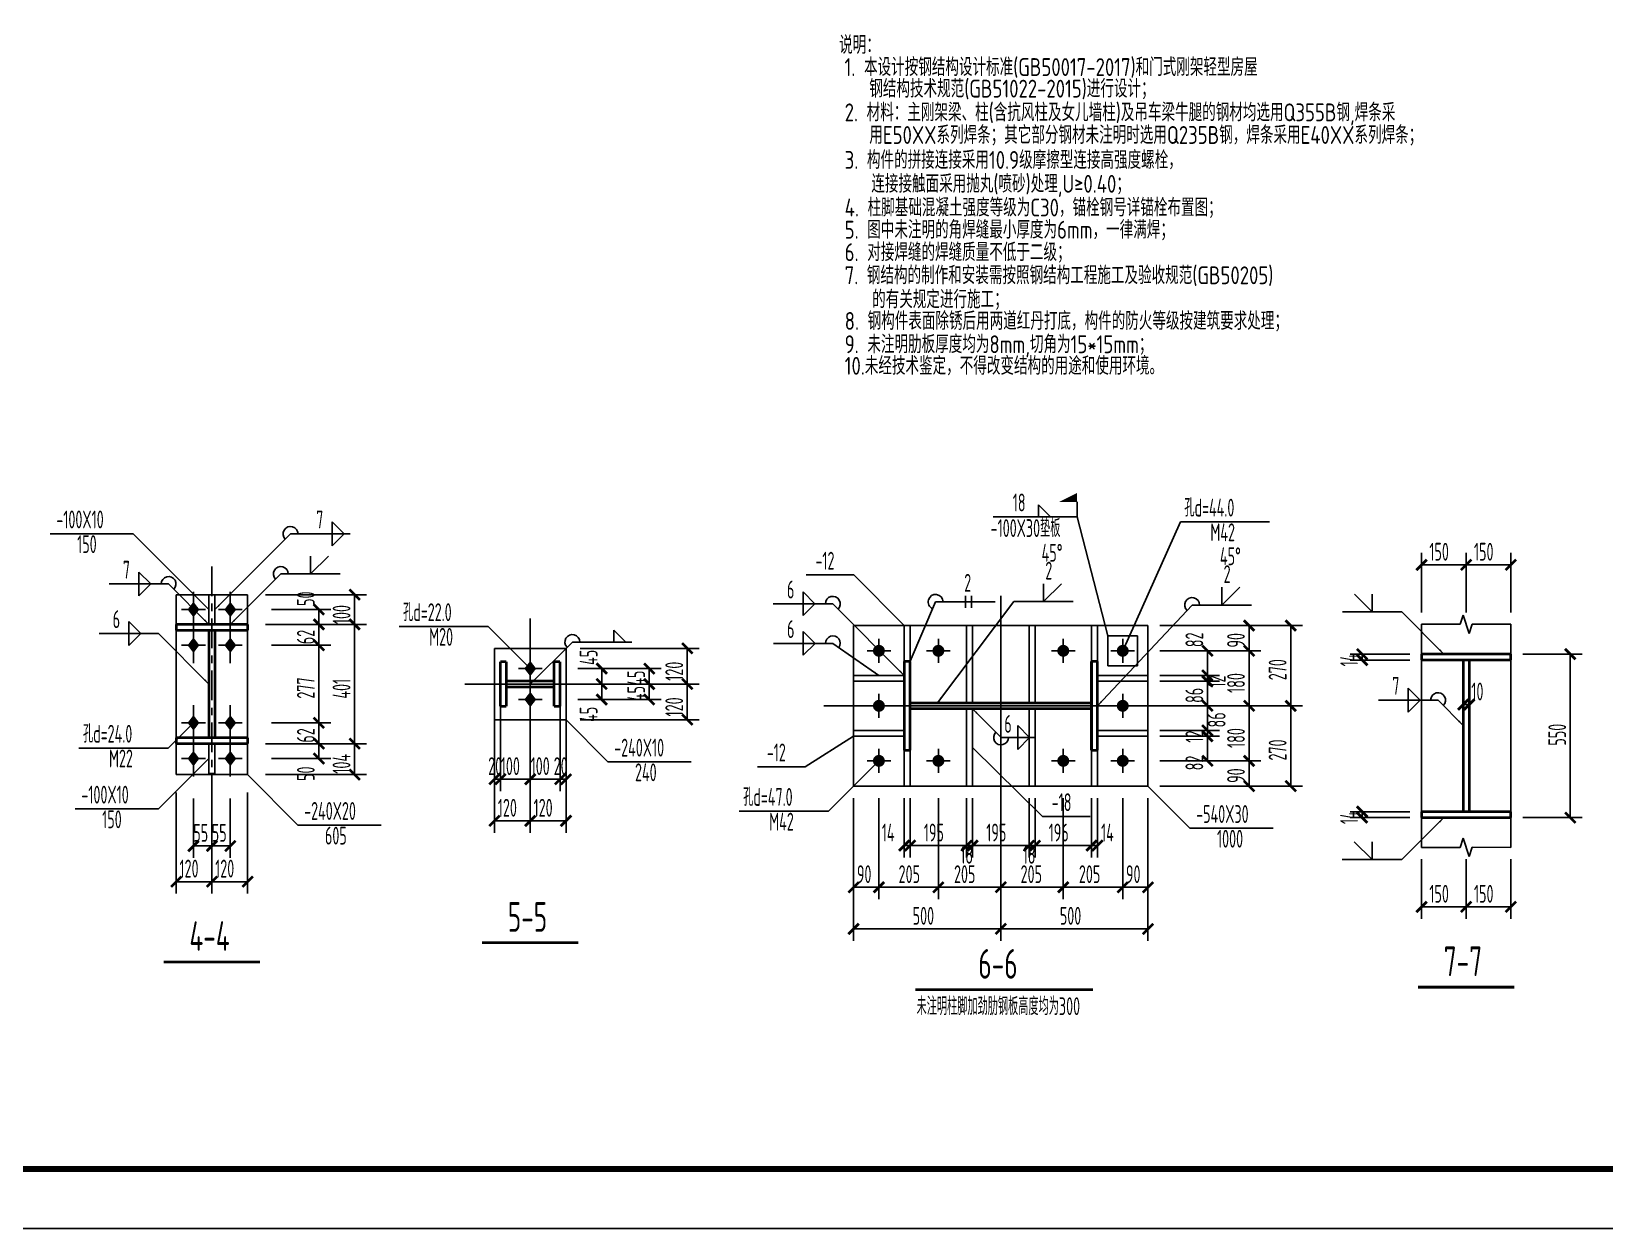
# Model space of a CAD drawing. Extents: x 9539573 to 9710259, y 1656270 to 2510207.
# Drawn here: x 9621293 to 9647747, y 1721983 to 1742107 of the extents above; entities that cross this region are included whole.
import ezdxf

# ---------------------------------------------------------------- set-up
doc = ezdxf.new("R2010")
doc.units = 0
doc.header["$LTSCALE"] = 1000
doc.header["$MEASUREMENT"] = 0
doc.linetypes.add('6', pattern=[8.75, 5, -1.25, 1.25, -1.25])
for name, color, linetype in [('10', 7, 'CONTINUOUS'), ('130', 7, 'CONTINUOUS'), ('20', 2, 'CONTINUOUS'), ('PUB_TITLE', 4, 'CONTINUOUS'), ('尺寸标注', 86, 'CONTINUOUS'), ('焊缝标注', 6, 'CONTINUOUS'), ('编号标注', 253, 'CONTINUOUS'), ('螺栓孔标注', 6, 'CONTINUOUS'), ('钢板标注', 6, 'CONTINUOUS')]:
    doc.layers.add(name, color=color, linetype=linetype)
doc.styles.add('TSSD_REIN', font='atssdeng.shx', dxfattribs={"width": 0.7, "bigfont": 'atssdchn.shx'})

msp = doc.modelspace()

# ---------------------------------------------------------------- linework, layer by layer
at = {"layer": '10', "color": 7, "linetype": '6', "ltscale": 0.1}
msp.add_line((9624327, 1729113.6), (9624327, 1733138.6), dxfattribs=at)
at = {"layer": '10', "color": 253, "ltscale": 0.1}
for p, q in [((9624017, 1732688.6), (9624017, 1732088.6)), ((9624637, 1732688.6), (9624637, 1732088.6)), ((9624217, 1732388.6), (9623817, 1732388.6)), ((9624837, 1732388.6), (9624437, 1732388.6)), ((9624017, 1732088.6), (9624017, 1731488.6)), ((9624637, 1732088.6), (9624637, 1731488.6)), ((9624217, 1731788.6), (9623817, 1731788.6)), ((9624837, 1731788.6), (9624437, 1731788.6)), ((9629681, 1731696.1), (9629681, 1731096.1)), ((9629881, 1731396.1), (9629481, 1731396.1)), ((9629681, 1731176.1), (9629681, 1730576.1)), ((9624017, 1730783.6), (9624017, 1730183.6)), ((9624637, 1730783.6), (9624637, 1730183.6)), ((9629881, 1730876.1), (9629481, 1730876.1)), ((9624217, 1730483.6), (9623817, 1730483.6)), ((9624837, 1730483.6), (9624437, 1730483.6)), ((9624017, 1730183.6), (9624017, 1729583.6)), ((9624637, 1730183.6), (9624637, 1729583.6)), ((9624217, 1729883.6), (9623817, 1729883.6)), ((9624837, 1729883.6), (9624437, 1729883.6))]:
    msp.add_line(p, q, dxfattribs=at)
at = {"layer": '10', "ltscale": 0.1}
for p, q in [((9637594, 1728919.8), (9637594, 1732619.8)), ((9629681, 1730036.1), (9629681, 1732236.1)), ((9635344, 1731694.8), (9635744, 1731694.8)), ((9635544, 1731494.8), (9635544, 1731894.8)), ((9636344, 1731694.8), (9636744, 1731694.8)), ((9636544, 1731494.8), (9636544, 1731894.8)), ((9638444, 1731694.8), (9638844, 1731694.8)), ((9638644, 1731494.8), (9638644, 1731894.8)), ((9639444, 1731694.8), (9639844, 1731694.8)), ((9639644, 1731494.8), (9639644, 1731894.8)), ((9628579.9, 1731136.1), (9630782.2, 1731136.1)), ((9635544, 1730569.8), (9635544, 1730969.8)), ((9639644, 1730569.8), (9639644, 1730969.8)), ((9634619, 1730769.8), (9640569, 1730769.8)), ((9635344, 1730769.8), (9635744, 1730769.8)), ((9639444, 1730769.8), (9639844, 1730769.8)), ((9635344, 1729844.8), (9635744, 1729844.8)), ((9635544, 1729644.8), (9635544, 1730044.8)), ((9636344, 1729844.8), (9636744, 1729844.8)), ((9636544, 1729644.8), (9636544, 1730044.8)), ((9638444, 1729844.8), (9638844, 1729844.8)), ((9638644, 1729644.8), (9638644, 1730044.8)), ((9639444, 1729844.8), (9639844, 1729844.8)), ((9639644, 1729644.8), (9639644, 1730044.8))]:
    msp.add_line(p, q, dxfattribs=at)
at = {"layer": '10', "color": 3, "ltscale": 0.1, "const_width": 45}
for points in [[(9624927, 1732138.6), (9623727, 1732138.6)], [(9623727, 1732138.6), (9623727, 1732038.6)], [(9623727, 1732038.6), (9624927, 1732038.6)], [(9624277, 1730233.6), (9624277, 1732038.6)], [(9624377, 1730233.6), (9624377, 1732038.6)], [(9624927, 1732038.6), (9624927, 1732138.6)], [(9629279.9, 1731511.1), (9629179.9, 1731511.1)], [(9629179.9, 1731511.1), (9629179.9, 1730761.1)], [(9629279.9, 1730761.1), (9629279.9, 1731511.1)], [(9630182.2, 1731511.1), (9630082.2, 1731511.1)], [(9630082.2, 1731511.1), (9630082.2, 1730761.1)], [(9630182.2, 1730761.1), (9630182.2, 1731511.1)], [(9636069, 1731519.8), (9635969, 1731519.8)], [(9635969, 1731519.8), (9635969, 1730019.8)], [(9636069, 1730019.8), (9636069, 1731519.8)], [(9639219, 1731519.8), (9639119, 1731519.8)], [(9639119, 1731519.8), (9639119, 1730019.8)], [(9639219, 1730019.8), (9639219, 1731519.8)], [(9629279.9, 1731186.1), (9630082.2, 1731186.1)], [(9629279.9, 1731086.1), (9630082.2, 1731086.1)], [(9629179.9, 1730761.1), (9629279.9, 1730761.1)], [(9630082.2, 1730761.1), (9630182.2, 1730761.1)], [(9636069, 1730819.8), (9639119, 1730819.8)], [(9636069, 1730719.8), (9639119, 1730719.8)], [(9624927, 1730233.6), (9623727, 1730233.6)], [(9623727, 1730233.6), (9623727, 1730133.6)], [(9623727, 1730133.6), (9624927, 1730133.6)], [(9624927, 1730133.6), (9624927, 1730233.6)], [(9635969, 1730019.8), (9636069, 1730019.8)], [(9639119, 1730019.8), (9639219, 1730019.8)]]:
    msp.add_lwpolyline(points, dxfattribs=at)
at = {"layer": '10', "ltscale": 0.1, "const_width": 100}
for points in [[(9635594, 1731694.8, 1), (9635494, 1731694.8, 1), (9635594, 1731694.8, 1)], [(9636594, 1731694.8, 1), (9636494, 1731694.8, 1), (9636594, 1731694.8, 1)], [(9638694, 1731694.8, 1), (9638594, 1731694.8, 1), (9638694, 1731694.8, 1)], [(9639694, 1731694.8, 1), (9639594, 1731694.8, 1), (9639694, 1731694.8, 1)], [(9635594, 1730769.8, 1), (9635494, 1730769.8, 1), (9635594, 1730769.8, 1)], [(9639694, 1730769.8, 1), (9639594, 1730769.8, 1), (9639694, 1730769.8, 1)], [(9635594, 1729844.8, 1), (9635494, 1729844.8, 1), (9635594, 1729844.8, 1)], [(9636594, 1729844.8, 1), (9636494, 1729844.8, 1), (9636594, 1729844.8, 1)], [(9638694, 1729844.8, 1), (9638594, 1729844.8, 1), (9638694, 1729844.8, 1)], [(9639694, 1729844.8, 1), (9639594, 1729844.8, 1), (9639694, 1729844.8, 1)]]:
    msp.add_lwpolyline(points, format="xyb", dxfattribs=at)
at = {"layer": '10', "ltscale": 0.1, "const_width": 45}
for points in [[(9628871, 1726786.1), (9630491, 1726786.1)], [(9623517, 1726463.6), (9625137, 1726463.6)], [(9636155.4, 1725996.8), (9639145.7, 1725996.8)], [(9644610.5, 1726040.3), (9646230.5, 1726040.3)]]:
    msp.add_lwpolyline(points, dxfattribs=at)
at = {"layer": '10', "ltscale": 0.1}
for points in [[(9624017, 1732518.6), (9623917, 1732388.6), (9624117, 1732388.6), (9624017, 1732258.6)], [(9624637, 1732518.6), (9624537, 1732388.6), (9624737, 1732388.6), (9624637, 1732258.6)], [(9624017, 1731918.6), (9623917, 1731788.6), (9624117, 1731788.6), (9624017, 1731658.6)], [(9624637, 1731918.6), (9624537, 1731788.6), (9624737, 1731788.6), (9624637, 1731658.6)], [(9629681, 1731526.1), (9629581, 1731396.1), (9629781, 1731396.1), (9629681, 1731266.1)], [(9629681, 1731006.1), (9629581, 1730876.1), (9629781, 1730876.1), (9629681, 1730746.1)], [(9624017, 1730613.6), (9623917, 1730483.6), (9624117, 1730483.6), (9624017, 1730353.6)], [(9624637, 1730613.6), (9624537, 1730483.6), (9624737, 1730483.6), (9624637, 1730353.6)], [(9624017, 1730013.6), (9623917, 1729883.6), (9624117, 1729883.6), (9624017, 1729753.6)], [(9624637, 1730013.6), (9624537, 1729883.6), (9624737, 1729883.6), (9624637, 1729753.6)]]:
    msp.add_solid(points, dxfattribs=at)
at = {"layer": '20'}
for points in [[(9624927, 1732638.6), (9623727, 1732638.6)], [(9623727, 1732638.6), (9623727, 1729613.6)], [(9624377, 1732638.6), (9624277, 1732638.6)], [(9624277, 1732638.6), (9624277, 1732138.6)], [(9624377, 1732138.6), (9624377, 1732638.6)], [(9624927, 1729613.6), (9624927, 1732638.6)], [(9624277, 1732138.6), (9624377, 1732138.6)], [(9640069, 1732119.8), (9635119, 1732119.8)], [(9635119, 1732119.8), (9635119, 1729419.8)], [(9636069, 1732119.8), (9635969, 1732119.8)], [(9635969, 1732119.8), (9635969, 1731519.8)], [(9636069, 1731519.8), (9636069, 1732119.8)], [(9637119, 1732119.8), (9637019, 1732119.8)], [(9637019, 1732119.8), (9637019, 1730819.8)], [(9637119, 1730819.8), (9637119, 1732119.8)], [(9638169, 1732119.8), (9638069, 1732119.8)], [(9638069, 1732119.8), (9638069, 1730819.8)], [(9638169, 1730819.8), (9638169, 1732119.8)], [(9639219, 1732119.8), (9639119, 1732119.8)], [(9639119, 1732119.8), (9639119, 1731519.8)], [(9639219, 1731519.8), (9639219, 1732119.8)], [(9639894, 1731944.8), (9639394, 1731944.8)], [(9639394, 1731944.8), (9639394, 1731444.8)], [(9639894, 1731444.8), (9639894, 1731944.8)], [(9640069, 1729419.8), (9640069, 1732119.8)], [(9630282.2, 1731736.1), (9629079.9, 1731736.1)], [(9629079.9, 1731736.1), (9629079.9, 1730536.1)], [(9630282.2, 1730536.1), (9630282.2, 1731736.1)], [(9635969, 1731519.8), (9636069, 1731519.8)], [(9639119, 1731519.8), (9639219, 1731519.8)], [(9639394, 1731444.8), (9639894, 1731444.8)], [(9635969, 1731282.3), (9635119, 1731282.3)], [(9635119, 1731282.3), (9635119, 1731182.3)], [(9635119, 1731182.3), (9635969, 1731182.3)], [(9635969, 1731182.3), (9635969, 1731282.3)], [(9640069, 1731282.3), (9639219, 1731282.3)], [(9639219, 1731282.3), (9639219, 1731182.3)], [(9639219, 1731182.3), (9640069, 1731182.3)], [(9640069, 1731182.3), (9640069, 1731282.3)], [(9629681, 1731136.1), (9629681, 1731136.1)], [(9629681, 1731136.1), (9629681, 1731136.1)], [(9629681, 1731136.1), (9629681, 1731136.1)], [(9629681, 1731136.1), (9629681, 1731136.1)], [(9629681, 1731136.1), (9629681, 1731136.1)], [(9629681, 1731136.1), (9629681, 1731136.1)], [(9629681, 1731136.1), (9629681, 1731136.1)], [(9629681, 1731136.1), (9629681, 1731136.1)], [(9637019, 1730819.8), (9637119, 1730819.8)], [(9637119, 1730719.8), (9637019, 1730719.8)], [(9637019, 1730719.8), (9637019, 1729419.8)], [(9637119, 1729419.8), (9637119, 1730719.8)], [(9638069, 1730819.8), (9638169, 1730819.8)], [(9638169, 1730719.8), (9638069, 1730719.8)], [(9638069, 1730719.8), (9638069, 1729419.8)], [(9638169, 1729419.8), (9638169, 1730719.8)], [(9629079.9, 1730536.1), (9630282.2, 1730536.1)], [(9635969, 1730357.3), (9635119, 1730357.3)], [(9635119, 1730357.3), (9635119, 1730257.3)], [(9635969, 1730257.3), (9635969, 1730357.3)], [(9640069, 1730357.3), (9639219, 1730357.3)], [(9639219, 1730357.3), (9639219, 1730257.3)], [(9640069, 1730257.3), (9640069, 1730357.3)], [(9624277, 1730133.6), (9624377, 1730133.6)], [(9624277, 1729633.6), (9624277, 1730133.6)], [(9624377, 1730133.6), (9624377, 1729633.6)], [(9635119, 1730257.3), (9635969, 1730257.3)], [(9639219, 1730257.3), (9640069, 1730257.3)], [(9636069, 1730019.8), (9635969, 1730019.8)], [(9635969, 1730019.8), (9635969, 1729419.8)], [(9636069, 1729419.8), (9636069, 1730019.8)], [(9639219, 1730019.8), (9639119, 1730019.8)], [(9639119, 1730019.8), (9639119, 1729419.8)], [(9639219, 1729419.8), (9639219, 1730019.8)], [(9623727, 1729613.6), (9624927, 1729613.6)], [(9624377, 1729633.6), (9624277, 1729633.6)], [(9635119, 1729419.8), (9640069, 1729419.8)], [(9635969, 1729419.8), (9636069, 1729419.8)], [(9637019, 1729419.8), (9637119, 1729419.8)], [(9638069, 1729419.8), (9638169, 1729419.8)], [(9639119, 1729419.8), (9639219, 1729419.8)]]:
    msp.add_lwpolyline(points, dxfattribs=at)
at = {"layer": 'PUB_TITLE'}
msp.add_lwpolyline([(9598809.4, 1721982.8), (9682909.4, 1721982.8), (9682909.4, 1781382.8), (9598809.4, 1781382.8)], close=True, dxfattribs=at)
at = {"layer": 'PUB_TITLE', "const_width": 100}
msp.add_lwpolyline([(9601309.4, 1722982.8), (9681909.4, 1722982.8), (9681909.4, 1780382.8), (9601309.4, 1780382.8)], close=True, dxfattribs=at)
at = {"layer": '尺寸标注'}
for p, q in [((9644670.5, 1732340.3), (9644670.5, 1733340.3)), ((9645420.5, 1732340.3), (9645420.5, 1733340.3)), ((9645420.5, 1732340.3), (9645420.5, 1733340.3)), ((9646170.5, 1732340.3), (9646170.5, 1733340.3)), ((9644670.5, 1733140.3), (9645420.5, 1733140.3)), ((9645420.5, 1733140.3), (9646170.5, 1733140.3)), ((9625227, 1732638.6), (9626927, 1732638.6)), ((9626727, 1732138.6), (9626727, 1732638.6)), ((9625327, 1732388.6), (9626327, 1732388.6)), ((9626127, 1732138.6), (9626127, 1732388.6)), ((9645320.5, 1732140.3), (9645370.5, 1732294.2)), ((9645370.5, 1732294.2), (9645470.3, 1731987.5)), ((9625227, 1732138.6), (9626927, 1732138.6)), ((9625227, 1732138.6), (9626927, 1732138.6)), ((9625327, 1732138.6), (9626327, 1732138.6)), ((9625327, 1732138.6), (9626327, 1732138.6)), ((9626127, 1731788.6), (9626127, 1732138.6)), ((9626727, 1730133.6), (9626727, 1732138.6)), ((9640269, 1732119.8), (9641969, 1732119.8)), ((9640269, 1732119.8), (9642669, 1732119.8)), ((9641769, 1731694.8), (9641769, 1732119.8)), ((9642469, 1730769.8), (9642469, 1732119.8)), ((9644670.5, 1732140.3), (9645320.5, 1732140.3)), ((9645470.3, 1731987.5), (9645520.5, 1732141.3)), ((9645520.5, 1732141.3), (9646170.5, 1732140.3)), ((9625327, 1731788.6), (9626327, 1731788.6)), ((9625327, 1731788.6), (9626327, 1731788.6)), ((9626127, 1730483.6), (9626127, 1731788.6)), ((9630522.2, 1731736.1), (9632522.2, 1731736.1)), ((9632322.2, 1731136.1), (9632322.2, 1731736.1)), ((9640269, 1731694.8), (9641269, 1731694.8)), ((9640269, 1731694.8), (9641969, 1731694.8)), ((9640269, 1731694.8), (9641969, 1731694.8)), ((9641069, 1731282.3), (9641069, 1731694.8)), ((9641769, 1730769.8), (9641769, 1731694.8)), ((9644470.5, 1731640.3), (9643470.5, 1731640.3)), ((9644470.5, 1731540.3), (9643470.5, 1731540.3)), ((9643670.5, 1731540.3), (9643670.5, 1731640.3)), ((9646370.5, 1731640.3), (9647370.5, 1731640.3)), ((9647170.5, 1728890.3), (9647170.5, 1731640.3)), ((9630482.2, 1731396.1), (9631082.2, 1731396.1)), ((9630562.2, 1731396.1), (9631882.2, 1731396.1)), ((9630882.2, 1731136.1), (9630882.2, 1731396.1)), ((9631682.2, 1731136.1), (9631682.2, 1731396.1)), ((9640269, 1731282.3), (9641269, 1731282.3)), ((9640269, 1731282.3), (9641269, 1731282.3)), ((9640269, 1731182.3), (9641269, 1731182.3)), ((9640269, 1731182.3), (9641269, 1731182.3)), ((9641069, 1731182.3), (9641069, 1731282.3)), ((9641069, 1730769.8), (9641069, 1731182.3)), ((9629079.9, 1731036.1), (9629079.9, 1729336.1)), ((9629179.9, 1731036.1), (9629179.9, 1729336.1)), ((9629179.9, 1731036.1), (9629179.9, 1729336.1)), ((9629681, 1731036.1), (9629681, 1729336.1)), ((9629681, 1731036.1), (9629681, 1729336.1)), ((9630182.2, 1731036.1), (9630182.2, 1729336.1)), ((9630182.2, 1731036.1), (9630182.2, 1729336.1)), ((9630282.2, 1731036.1), (9630282.2, 1729336.1)), ((9630482.2, 1731136.1), (9631082.2, 1731136.1)), ((9630482.2, 1731136.1), (9631082.2, 1731136.1)), ((9630522.2, 1731136.1), (9632522.2, 1731136.1)), ((9630522.2, 1731136.1), (9632522.2, 1731136.1)), ((9630562.2, 1731136.1), (9631882.2, 1731136.1)), ((9630562.2, 1731136.1), (9631882.2, 1731136.1)), ((9630882.2, 1730876.1), (9630882.2, 1731136.1)), ((9631682.2, 1730876.1), (9631682.2, 1731136.1)), ((9632322.2, 1730536.1), (9632322.2, 1731136.1)), ((9630482.2, 1730876.1), (9631082.2, 1730876.1)), ((9630562.2, 1730876.1), (9631882.2, 1730876.1)), ((9640269, 1730769.8), (9641269, 1730769.8)), ((9640269, 1730769.8), (9641269, 1730769.8)), ((9640269, 1730769.8), (9641969, 1730769.8)), ((9640269, 1730769.8), (9641969, 1730769.8)), ((9640269, 1730769.8), (9642669, 1730769.8)), ((9640269, 1730769.8), (9642669, 1730769.8)), ((9641069, 1730357.3), (9641069, 1730769.8)), ((9641769, 1729844.8), (9641769, 1730769.8)), ((9642469, 1729419.8), (9642469, 1730769.8)), ((9645370.5, 1730800.3), (9645370.5, 1730590.3)), ((9645370.5, 1730790.3), (9645470.5, 1730790.3)), ((9645470.5, 1730800.3), (9645470.5, 1730590.3)), ((9625327, 1730483.6), (9626327, 1730483.6)), ((9625327, 1730483.6), (9626327, 1730483.6)), ((9626127, 1730133.6), (9626127, 1730483.6)), ((9630522.2, 1730536.1), (9632522.2, 1730536.1)), ((9640269, 1730357.3), (9641269, 1730357.3)), ((9640269, 1730357.3), (9641269, 1730357.3)), ((9641069, 1730257.3), (9641069, 1730357.3)), ((9625227, 1730133.6), (9626927, 1730133.6)), ((9625227, 1730133.6), (9626927, 1730133.6)), ((9625327, 1730133.6), (9626327, 1730133.6)), ((9625327, 1730133.6), (9626327, 1730133.6)), ((9626127, 1729883.6), (9626127, 1730133.6)), ((9626727, 1729613.6), (9626727, 1730133.6)), ((9629079.9, 1730336.1), (9629079.9, 1728636.1)), ((9629681, 1730336.1), (9629681, 1728636.1)), ((9629681, 1730336.1), (9629681, 1728636.1)), ((9630282.2, 1730336.1), (9630282.2, 1728636.1)), ((9640269, 1730257.3), (9641269, 1730257.3)), ((9640269, 1730257.3), (9641269, 1730257.3)), ((9641069, 1729844.8), (9641069, 1730257.3)), ((9625327, 1729883.6), (9626327, 1729883.6)), ((9640269, 1729844.8), (9641269, 1729844.8)), ((9640269, 1729844.8), (9641969, 1729844.8)), ((9640269, 1729844.8), (9641969, 1729844.8)), ((9641769, 1729419.8), (9641769, 1729844.8)), ((9625227, 1729613.6), (9626927, 1729613.6)), ((9623727, 1729313.6), (9623727, 1727613.6)), ((9624327, 1729313.6), (9624327, 1727613.6)), ((9624327, 1729313.6), (9624327, 1727613.6)), ((9624927, 1729313.6), (9624927, 1727613.6)), ((9629079.9, 1729536.1), (9629179.9, 1729536.1)), ((9629179.9, 1729536.1), (9629681, 1729536.1)), ((9629681, 1729536.1), (9630182.2, 1729536.1)), ((9630182.2, 1729536.1), (9630282.2, 1729536.1)), ((9640269, 1729419.8), (9641969, 1729419.8)), ((9640269, 1729419.8), (9642669, 1729419.8)), ((9624017, 1729213.6), (9624017, 1728213.6)), ((9624327, 1729213.6), (9624327, 1728213.6)), ((9624327, 1729213.6), (9624327, 1728213.6)), ((9624637, 1729213.6), (9624637, 1728213.6)), ((9635119, 1729219.8), (9635119, 1727519.8)), ((9635119, 1729219.8), (9635119, 1726819.8)), ((9635544, 1729219.8), (9635544, 1727519.8)), ((9635544, 1729219.8), (9635544, 1727519.8)), ((9635969, 1729219.8), (9635969, 1728219.8)), ((9636069, 1729219.8), (9636069, 1728219.8)), ((9636069, 1729219.8), (9636069, 1728219.8)), ((9636544, 1729219.8), (9636544, 1727519.8)), ((9637019, 1729219.8), (9637019, 1728219.8)), ((9637019, 1729219.8), (9637019, 1728219.8)), ((9637119, 1729219.8), (9637119, 1728219.8)), ((9637119, 1729219.8), (9637119, 1728219.8)), ((9637594, 1729219.8), (9637594, 1727519.8)), ((9637594, 1729219.8), (9637594, 1727519.8)), ((9637594, 1729219.8), (9637594, 1726819.8)), ((9637594, 1729219.8), (9637594, 1726819.8)), ((9638069, 1729219.8), (9638069, 1728219.8)), ((9638069, 1729219.8), (9638069, 1728219.8)), ((9638169, 1729219.8), (9638169, 1728219.8)), ((9638169, 1729219.8), (9638169, 1728219.8)), ((9638644, 1729219.8), (9638644, 1727519.8)), ((9639119, 1729219.8), (9639119, 1728219.8)), ((9639119, 1729219.8), (9639119, 1728219.8)), ((9639219, 1729219.8), (9639219, 1728219.8)), ((9639644, 1729219.8), (9639644, 1727519.8)), ((9639644, 1729219.8), (9639644, 1727519.8)), ((9640069, 1729219.8), (9640069, 1727519.8)), ((9640069, 1729219.8), (9640069, 1726819.8)), ((9629079.9, 1728836.1), (9629681, 1728836.1)), ((9629681, 1728836.1), (9630282.2, 1728836.1)), ((9644470.5, 1728990.3), (9643470.5, 1728990.3)), ((9644470.5, 1728890.3), (9643470.5, 1728890.3)), ((9643670.5, 1728890.3), (9643670.5, 1728990.3)), ((9646370.5, 1728890.3), (9647370.5, 1728890.3)), ((9645320.5, 1728390.3), (9645370.5, 1728544.2)), ((9645370.5, 1728544.2), (9645470.3, 1728237.5)), ((9624017, 1728413.6), (9624327, 1728413.6)), ((9624327, 1728413.6), (9624637, 1728413.6)), ((9635969, 1728419.8), (9636069, 1728419.8)), ((9636069, 1728419.8), (9637019, 1728419.8)), ((9637019, 1728419.8), (9637119, 1728419.8)), ((9637119, 1728419.8), (9638069, 1728419.8)), ((9638069, 1728419.8), (9638169, 1728419.8)), ((9638169, 1728419.8), (9639119, 1728419.8)), ((9639119, 1728419.8), (9639219, 1728419.8)), ((9644670.5, 1728390.3), (9645320.5, 1728390.3)), ((9645470.3, 1728237.5), (9645520.5, 1728391.3)), ((9645520.5, 1728391.3), (9646170.5, 1728390.3)), ((9644670.5, 1728190.3), (9644670.5, 1727190.3)), ((9645420.5, 1728190.3), (9645420.5, 1727190.3)), ((9645420.5, 1728190.3), (9645420.5, 1727190.3)), ((9646170.5, 1728190.3), (9646170.5, 1727190.3)), ((9623727, 1727813.6), (9624327, 1727813.6)), ((9624327, 1727813.6), (9624927, 1727813.6)), ((9635119, 1727719.8), (9635544, 1727719.8)), ((9635544, 1727719.8), (9637594, 1727719.8)), ((9637594, 1727719.8), (9639644, 1727719.8)), ((9639644, 1727719.8), (9640069, 1727719.8)), ((9644670.5, 1727390.3), (9645420.5, 1727390.3)), ((9645420.5, 1727390.3), (9646170.5, 1727390.3)), ((9635119, 1727019.8), (9637594, 1727019.8)), ((9637594, 1727019.8), (9640069, 1727019.8))]:
    msp.add_line(p, q, dxfattribs=at)
at = {"layer": '尺寸标注', "color": 3}
for p, q in [((9644670.5, 1728390.3), (9644670.5, 1732140.3)), ((9646170.5, 1728390.3), (9646170.5, 1732140.3))]:
    msp.add_line(p, q, dxfattribs=at)
at = {"layer": '尺寸标注', "const_width": 45}
for points in [[(9644582.1, 1733051.9), (9644758.9, 1733228.7)], [(9645332.1, 1733051.9), (9645508.9, 1733228.7)], [(9645332.1, 1733051.9), (9645508.9, 1733228.7)], [(9646082.1, 1733051.9), (9646258.9, 1733228.7)], [(9626638.6, 1732727), (9626815.4, 1732550.2)], [(9626038.6, 1732477), (9626215.4, 1732300.2)], [(9626038.6, 1732227), (9626215.4, 1732050.2)], [(9626038.6, 1732227), (9626215.4, 1732050.2)], [(9626638.6, 1732227), (9626815.4, 1732050.2)], [(9626638.6, 1732227), (9626815.4, 1732050.2)], [(9641680.6, 1732208.2), (9641857.4, 1732031.4)], [(9642380.6, 1732208.2), (9642557.4, 1732031.4)], [(9626038.6, 1731877), (9626215.4, 1731700.2)], [(9626038.6, 1731877), (9626215.4, 1731700.2)], [(9632233.8, 1731824.5), (9632410.5, 1731647.7)], [(9640980.6, 1731783.2), (9641157.4, 1731606.4)], [(9641680.6, 1731783.2), (9641857.4, 1731606.4)], [(9641680.6, 1731783.2), (9641857.4, 1731606.4)], [(9643582.1, 1731728.7), (9643758.9, 1731551.9)], [(9647082.1, 1731728.7), (9647258.9, 1731551.9)], [(9630793.8, 1731484.5), (9630970.5, 1731307.7)], [(9631593.8, 1731484.5), (9631770.5, 1731307.7)], [(9643582.1, 1731628.7), (9643758.9, 1731451.9)], [(9630793.8, 1731224.5), (9630970.5, 1731047.7)], [(9630793.8, 1731224.5), (9630970.5, 1731047.7)], [(9631593.8, 1731224.5), (9631770.5, 1731047.7)], [(9631593.8, 1731224.5), (9631770.5, 1731047.7)], [(9632233.8, 1731224.5), (9632410.5, 1731047.7)], [(9632233.8, 1731224.5), (9632410.5, 1731047.7)], [(9640980.6, 1731370.7), (9641157.4, 1731193.9)], [(9640980.6, 1731370.7), (9641157.4, 1731193.9)], [(9640980.6, 1731270.7), (9641157.4, 1731093.9)], [(9640980.6, 1731270.7), (9641157.4, 1731093.9)], [(9630793.8, 1730964.5), (9630970.5, 1730787.7)], [(9631593.8, 1730964.5), (9631770.5, 1730787.7)], [(9640980.6, 1730858.2), (9641157.4, 1730681.4)], [(9640980.6, 1730858.2), (9641157.4, 1730681.4)], [(9641680.6, 1730858.2), (9641857.4, 1730681.4)], [(9641680.6, 1730858.2), (9641857.4, 1730681.4)], [(9642380.6, 1730858.2), (9642557.4, 1730681.4)], [(9642380.6, 1730858.2), (9642557.4, 1730681.4)], [(9645282.1, 1730701.9), (9645458.9, 1730878.7)], [(9645382.1, 1730701.9), (9645558.9, 1730878.7)], [(9632233.8, 1730624.5), (9632410.5, 1730447.7)], [(9626038.6, 1730572), (9626215.4, 1730395.2)], [(9626038.6, 1730572), (9626215.4, 1730395.2)], [(9640980.6, 1730445.7), (9641157.4, 1730268.9)], [(9640980.6, 1730445.7), (9641157.4, 1730268.9)], [(9640980.6, 1730345.7), (9641157.4, 1730168.9)], [(9640980.6, 1730345.7), (9641157.4, 1730168.9)], [(9626038.6, 1730222), (9626215.4, 1730045.2)], [(9626038.6, 1730222), (9626215.4, 1730045.2)], [(9626638.6, 1730222), (9626815.4, 1730045.2)], [(9626638.6, 1730222), (9626815.4, 1730045.2)], [(9626038.6, 1729972), (9626215.4, 1729795.2)], [(9640980.6, 1729933.2), (9641157.4, 1729756.4)], [(9641680.6, 1729933.2), (9641857.4, 1729756.4)], [(9641680.6, 1729933.2), (9641857.4, 1729756.4)], [(9626638.6, 1729702), (9626815.4, 1729525.2)], [(9628991.5, 1729447.7), (9629168.3, 1729624.5)], [(9629091.5, 1729447.7), (9629268.3, 1729624.5)], [(9629091.5, 1729447.7), (9629268.3, 1729624.5)], [(9629592.7, 1729447.7), (9629769.4, 1729624.5)], [(9629592.7, 1729447.7), (9629769.4, 1729624.5)], [(9630093.8, 1729447.7), (9630270.5, 1729624.5)], [(9630093.8, 1729447.7), (9630270.5, 1729624.5)], [(9630193.8, 1729447.7), (9630370.5, 1729624.5)], [(9641680.6, 1729508.2), (9641857.4, 1729331.4)], [(9642380.6, 1729508.2), (9642557.4, 1729331.4)], [(9643582.1, 1729078.7), (9643758.9, 1728901.9)], [(9628991.5, 1728747.7), (9629168.3, 1728924.5)], [(9629592.7, 1728747.7), (9629769.4, 1728924.5)], [(9629592.7, 1728747.7), (9629769.4, 1728924.5)], [(9630193.8, 1728747.7), (9630370.5, 1728924.5)], [(9643582.1, 1728978.7), (9643758.9, 1728801.9)], [(9647082.1, 1728978.7), (9647258.9, 1728801.9)], [(9623928.6, 1728325.2), (9624105.4, 1728502)], [(9624238.6, 1728325.2), (9624415.4, 1728502)], [(9624238.6, 1728325.2), (9624415.4, 1728502)], [(9624548.6, 1728325.2), (9624725.4, 1728502)], [(9635880.6, 1728331.4), (9636057.4, 1728508.2)], [(9635980.6, 1728331.4), (9636157.4, 1728508.2)], [(9635980.6, 1728331.4), (9636157.4, 1728508.2)], [(9636930.6, 1728331.4), (9637107.4, 1728508.2)], [(9636930.6, 1728331.4), (9637107.4, 1728508.2)], [(9637030.6, 1728331.4), (9637207.4, 1728508.2)], [(9637030.6, 1728331.4), (9637207.4, 1728508.2)], [(9637980.6, 1728331.4), (9638157.4, 1728508.2)], [(9637980.6, 1728331.4), (9638157.4, 1728508.2)], [(9638080.6, 1728331.4), (9638257.4, 1728508.2)], [(9638080.6, 1728331.4), (9638257.4, 1728508.2)], [(9639030.6, 1728331.4), (9639207.4, 1728508.2)], [(9639030.6, 1728331.4), (9639207.4, 1728508.2)], [(9639130.6, 1728331.4), (9639307.4, 1728508.2)], [(9623638.6, 1727725.2), (9623815.4, 1727902)], [(9624238.6, 1727725.2), (9624415.4, 1727902)], [(9624238.6, 1727725.2), (9624415.4, 1727902)], [(9624838.6, 1727725.2), (9625015.4, 1727902)], [(9635030.6, 1727631.4), (9635207.4, 1727808.2)], [(9635455.6, 1727631.4), (9635632.4, 1727808.2)], [(9635455.6, 1727631.4), (9635632.4, 1727808.2)], [(9636455.6, 1727631.4), (9636632.4, 1727808.2)], [(9636455.6, 1727631.4), (9636632.4, 1727808.2)], [(9637505.6, 1727631.4), (9637682.4, 1727808.2)], [(9637505.6, 1727631.4), (9637682.4, 1727808.2)], [(9638555.6, 1727631.4), (9638732.4, 1727808.2)], [(9638555.6, 1727631.4), (9638732.4, 1727808.2)], [(9639555.6, 1727631.4), (9639732.4, 1727808.2)], [(9639555.6, 1727631.4), (9639732.4, 1727808.2)], [(9639980.6, 1727631.4), (9640157.4, 1727808.2)], [(9644582.1, 1727301.9), (9644758.9, 1727478.7)], [(9645332.1, 1727301.9), (9645508.9, 1727478.7)], [(9645332.1, 1727301.9), (9645508.9, 1727478.7)], [(9646082.1, 1727301.9), (9646258.9, 1727478.7)], [(9635030.6, 1726931.4), (9635207.4, 1727108.2)], [(9637505.6, 1726931.4), (9637682.4, 1727108.2)], [(9637505.6, 1726931.4), (9637682.4, 1727108.2)], [(9639980.6, 1726931.4), (9640157.4, 1727108.2)]]:
    msp.add_lwpolyline(points, dxfattribs=at)
at = {"layer": '焊缝标注'}
for p, q in [((9638427.7, 1733948.1), (9638227.7, 1734148.1)), ((9638227.7, 1733948.1), (9638227.7, 1734148.1)), ((9638876.5, 1733948.1), (9638876.5, 1734198.1)), ((9626350.3, 1733860.9), (9626550.3, 1733660.9)), ((9626350.3, 1733660.9), (9626350.3, 1733860.9)), ((9638876.5, 1733948.1), (9637462.7, 1733948.1)), ((9639394, 1731944.8), (9638876.5, 1733948.1)), ((9624377, 1732388.6), (9625650.3, 1733660.9)), ((9625650.3, 1733660.9), (9626650.3, 1733660.9)), ((9626350.3, 1733460.9), (9626550.3, 1733660.9)), ((9626350.3, 1733660.9), (9626350.3, 1733460.9)), ((9625985.9, 1732986.8), (9625985.9, 1733286.8)), ((9625985.9, 1732986.8), (9626285.9, 1733286.8)), ((9623299, 1732818.2), (9623099, 1733018.2)), ((9623099, 1732818.2), (9623099, 1733018.2)), ((9623599, 1732818.2), (9622599, 1732818.2)), ((9623299, 1732818.2), (9623099, 1732618.2)), ((9623099, 1732818.2), (9623099, 1732618.2)), ((9624277, 1732138.6), (9623599, 1732818.2)), ((9624637, 1732138.6), (9625485.9, 1732986.8)), ((9625485.9, 1732986.8), (9626485.9, 1732986.8)), ((9638312.4, 1732523.2), (9638312.4, 1732823.2)), ((9638312.4, 1732523.2), (9638612.4, 1732823.2)), ((9641311.3, 1732464.4), (9641311.3, 1732764.4)), ((9641311.3, 1732464.4), (9641611.3, 1732764.4)), ((9634768.4, 1732485.8), (9633768.4, 1732485.8)), ((9634468.4, 1732485.8), (9634268.4, 1732685.8)), ((9634268.4, 1732485.8), (9634268.4, 1732685.8)), ((9634468.4, 1732485.8), (9634268.4, 1732285.8)), ((9634268.4, 1732485.8), (9634268.4, 1732285.8)), ((9635969, 1731282.3), (9634768.4, 1732485.8)), ((9636069, 1731519.8), (9636498.3, 1732517.6)), ((9636498.3, 1732517.6), (9637498.3, 1732517.6)), ((9636526.5, 1730819.8), (9637812.4, 1732523.2)), ((9636998.3, 1732417.6), (9636998.3, 1732617.6)), ((9637098.3, 1732417.6), (9637098.3, 1732617.6)), ((9637812.4, 1732523.2), (9638812.4, 1732523.2)), ((9643839.3, 1732348.2), (9643539.3, 1732648.2)), ((9643839.3, 1732348.2), (9643839.3, 1732648.2)), ((9639219, 1730769.8), (9640811.3, 1732464.4)), ((9640811.3, 1732464.4), (9641811.3, 1732464.4)), ((9644339.3, 1732348.2), (9643339.3, 1732348.2)), ((9645045.5, 1731640.3), (9644339.3, 1732348.2)), ((9623429.5, 1731985.6), (9622429.5, 1731985.6)), ((9623129.5, 1731985.6), (9622929.5, 1732185.6)), ((9622929.5, 1731985.6), (9622929.5, 1732185.6)), ((9623129.5, 1731985.6), (9622929.5, 1731785.6)), ((9622929.5, 1731985.6), (9622929.5, 1731785.6)), ((9624277, 1731136.1), (9623429.5, 1731985.6)), ((9631088.4, 1732042.9), (9631288.4, 1731842.9)), ((9631088.4, 1731842.9), (9631088.4, 1732042.9)), ((9634469.5, 1731819.7), (9634269.5, 1732019.7)), ((9634269.5, 1731819.7), (9634269.5, 1732019.7)), ((9629681, 1731136.1), (9630388.4, 1731842.9)), ((9630388.4, 1731842.9), (9631388.4, 1731842.9)), ((9634769.5, 1731819.7), (9633769.5, 1731819.7)), ((9634469.5, 1731819.7), (9634269.5, 1731619.7)), ((9634269.5, 1731819.7), (9634269.5, 1731619.7)), ((9635544, 1731282.3), (9634769.5, 1731819.7)), ((9644646.8, 1730865), (9644446.8, 1731065)), ((9644446.8, 1730865), (9644446.8, 1731065)), ((9637119, 1730719.8), (9637598.2, 1730237.9)), ((9644946.8, 1730865), (9643946.8, 1730865)), ((9644646.8, 1730865), (9644446.8, 1730665)), ((9644446.8, 1730865), (9644446.8, 1730665)), ((9645370.5, 1730440.3), (9644946.8, 1730865)), ((9637877.7, 1730437.9), (9638077.7, 1730237.9)), ((9637877.7, 1730237.9), (9637877.7, 1730437.9)), ((9637598.2, 1730237.9), (9638177.7, 1730237.9)), ((9637877.7, 1730037.9), (9638077.7, 1730237.9)), ((9637877.7, 1730237.9), (9637877.7, 1730037.9)), ((9645045.5, 1728890.3), (9644337, 1728184.6)), ((9643837, 1728184.6), (9643537, 1728484.6)), ((9643837, 1728184.6), (9643837, 1728484.6)), ((9644337, 1728184.6), (9643337, 1728184.6))]:
    msp.add_line(p, q, dxfattribs=at)
for centre, start, end in [((9625650.3, 1733660.9), 0, 224.97719), ((9625485.9, 1732986.8), 0, 224.97719), ((9623599, 1732818.2), 314.93155, 180.00001), ((9634768.4, 1732485.8), 314.93155, 180.00001), ((9636498.3, 1732517.6), 0, 246.7219), ((9640811.3, 1732464.4), 0, 226.78376), ((9630388.4, 1731842.9), 0, 224.97719), ((9634769.5, 1731819.7), 325.24664, 180.00001), ((9644946.8, 1730865), 314.93155, 180.00001), ((9637598.2, 1730237.9), 134.84033, 0)]:
    msp.add_arc(centre, 125, start, end, dxfattribs=at)
for points in [[(9638876.5, 1734198.1), (9638576.5, 1734198.1), (9638876.5, 1734348.1)], [(9624377, 1732388.6), (9624458.4, 1732448.6), (9624437.2, 1732469.9)], [(9624277, 1732138.6), (9624217, 1732220), (9624195.8, 1732198.8)], [(9624637, 1732138.6), (9624718.4, 1732198.6), (9624697.2, 1732219.9)], [(9639394, 1731944.8), (9639383.6, 1732045.4), (9639354.6, 1732037.9)], [(9645045.5, 1731640.3), (9644985.5, 1731721.7), (9644964.3, 1731700.5)], [(9636069, 1731519.8), (9636122.3, 1731605.7), (9636094.8, 1731617.6)], [(9624277, 1731136.1), (9624217, 1731217.5), (9624195.8, 1731196.3)], [(9629681, 1731136.1), (9629762.4, 1731196.1), (9629741.2, 1731217.4)], [(9635544, 1731282.3), (9635470.4, 1731351.6), (9635453.3, 1731327)], [(9635969, 1731282.3), (9635909, 1731363.7), (9635887.8, 1731342.5)], [(9636526.5, 1730819.8), (9636598.8, 1730890.6), (9636574.8, 1730908.7)], [(9637119, 1730719.8), (9637178.9, 1730638.3), (9637200.2, 1730659.5)], [(9639219, 1730769.8), (9639298.4, 1730832.4), (9639276.6, 1730853)], [(9645370.5, 1730440.3), (9645310.5, 1730521.7), (9645289.3, 1730500.5)], [(9645045.5, 1728890.3), (9644964.1, 1728830.3), (9644985.3, 1728809.1)]]:
    msp.add_solid(points, dxfattribs=at)
at = {"layer": '编号标注', "color": 2, "const_width": 45}
for points in [[(9644670.5, 1731640.3), (9646170.5, 1731640.3)], [(9644670.5, 1731540.3), (9644670.5, 1731640.3)], [(9646170.5, 1731540.3), (9644670.5, 1731540.3)], [(9645470.5, 1731540.3), (9645370.5, 1731540.3)], [(9645370.5, 1731540.3), (9645370.5, 1728990.3)], [(9645470.5, 1728990.3), (9645470.5, 1731540.3)], [(9646170.5, 1731640.3), (9646170.5, 1731540.3)], [(9646170.5, 1728990.3), (9644670.5, 1728990.3)], [(9644670.5, 1728990.3), (9644670.5, 1728890.3)], [(9644670.5, 1728890.3), (9646170.5, 1728890.3)], [(9645370.5, 1728990.3), (9645470.5, 1728990.3)], [(9646170.5, 1728890.3), (9646170.5, 1728990.3)]]:
    msp.add_lwpolyline(points, dxfattribs=at)
at = {"layer": '螺栓孔标注'}
for p, q in [((9639644, 1731694.8), (9640613.2, 1733862)), ((9640613.2, 1733862), (9642113.2, 1733862)), ((9628974.8, 1732104), (9627474.8, 1732104)), ((9629681, 1731396.1), (9628974.8, 1732104)), ((9624017, 1730483.6), (9623591.9, 1730060.2)), ((9623591.9, 1730060.2), (9622091.9, 1730060.2)), ((9635544, 1729844.8), (9634693.8, 1728998)), ((9634693.8, 1728998), (9633193.8, 1728998))]:
    msp.add_line(p, q, dxfattribs=at)
at = {"layer": '螺栓孔标注', "const_width": 10}
for points in [[(9639649, 1731694.8, 1), (9639639, 1731694.8, 1), (9639649, 1731694.8, 1)], [(9629686, 1731396.1, 1), (9629676, 1731396.1, 1), (9629686, 1731396.1, 1)], [(9624022, 1730483.6, 1), (9624012, 1730483.6, 1), (9624022, 1730483.6, 1)], [(9635549, 1729844.8, 1), (9635539, 1729844.8, 1), (9635549, 1729844.8, 1)]]:
    msp.add_lwpolyline(points, format="xyb", dxfattribs=at)
at = {"layer": '钢板标注'}
for p, q in [((9623005.8, 1733662.9), (9621605.8, 1733662.9)), ((9624277, 1732388.6), (9623005.8, 1733662.9)), ((9635121.5, 1732969.4), (9634321.5, 1732969.4)), ((9635969, 1732119.8), (9635121.5, 1732969.4)), ((9630282.2, 1730536.1), (9630987.3, 1729827)), ((9635119, 1730257.3), (9634303.4, 1729746.3)), ((9624277, 1729883.6), (9623426.8, 1729036.7)), ((9630987.3, 1729827), (9632387.3, 1729827)), ((9637119, 1730069.8), (9638294.3, 1728909.7)), ((9624927, 1729613.6), (9625773.2, 1728762.7)), ((9634303.4, 1729746.3), (9633503.4, 1729746.3)), ((9640069, 1729419.8), (9640774.2, 1728710.7)), ((9623426.8, 1729036.7), (9622026.8, 1729036.7)), ((9638294.3, 1728909.7), (9639094.3, 1728909.7)), ((9625773.2, 1728762.7), (9627173.2, 1728762.7)), ((9640774.2, 1728710.7), (9642174.2, 1728710.7))]:
    msp.add_line(p, q, dxfattribs=at)
at = {"layer": '钢板标注', "const_width": 10}
for points in [[(9624282, 1732388.6, 1), (9624272, 1732388.6, 1), (9624282, 1732388.6, 1)], [(9635974, 1732119.8, 1), (9635964, 1732119.8, 1), (9635974, 1732119.8, 1)], [(9630287.2, 1730536.1, 1), (9630277.2, 1730536.1, 1), (9630287.2, 1730536.1, 1)], [(9635124, 1730257.3, 1), (9635114, 1730257.3, 1), (9635124, 1730257.3, 1)], [(9624282, 1729883.6, 1), (9624272, 1729883.6, 1), (9624282, 1729883.6, 1)], [(9637124, 1730069.8, 1), (9637114, 1730069.8, 1), (9637124, 1730069.8, 1)], [(9624932, 1729613.6, 1), (9624922, 1729613.6, 1), (9624932, 1729613.6, 1)], [(9640074, 1729419.8, 1), (9640064, 1729419.8, 1), (9640074, 1729419.8, 1)]]:
    msp.add_lwpolyline(points, format="xyb", dxfattribs=at)

# ---------------------------------------------------------------- texts
at = {"layer": '10', "ltscale": 0.1, "style": 'TSSD_REIN', "width": 0.65}
for s, p in [('5-5', (9629303, 1726971.6)), ('4-4', (9623949, 1726649.1)), ('6-6', (9637216, 1726182.3)), ('7-7', (9645042.5, 1726225.8))]:
    msp.add_text(s, height=500, dxfattribs=at).set_placement(p)
at = {"layer": '130', "style": 'TSSD_REIN', "width": 0.8}
for s, p in [('说明：', (9634875.9, 1741730.8, 133.3)), ('1. 本设计按钢结构设计标准(GB50017-2017)和门式刚架轻型房屋', (9634966.1, 1741357.9, 133.3)), ('钢结构技术规范(GB51022-2015)进行设计；', (9635382.8, 1740995.6, 133.3)), ('2. 材料：主刚架梁、柱(含抗风柱及女儿墙柱)及吊车梁牛腿的钢材均选用Q355B钢,焊条采', (9634968.4, 1740596.9, 133.3)), ('用E50XX系列焊条；其它部分钢材未注明时选用Q235B钢，焊条采用E40XX系列焊条；', (9635382.8, 1740216.2, 133.3)), ('3. 构件的拼接连接采用10.9级摩擦型连接高强度螺栓，', (9634968.4, 1739796.7, 133.3)), ('连接接触面采用抛丸(喷砂)处理,U≥0.40；', (9635417.1, 1739395.5, 133.3)), ('4. 柱脚基础混凝土强度等级为C30，锚栓钢号详锚栓布置图；', (9634968.4, 1738997, 133.3)), ('5. 图中未注明的角焊缝最小厚度为6mm，一律满焊；', (9634968.4, 1738623.6, 133.3)), ('6. 对接焊缝的焊缝质量不低于二级；', (9634968.4, 1738245.7, 133.3)), ('7. 钢结构的制作和安装需按照钢结构工程施工及验收规范(GB50205)', (9634968.4, 1737857.9, 133.3)), ('的有关规定进行施工；', (9635430.1, 1737452.8, 133.3)), ('8. 钢构件表面除锈后用两道红丹打底，构件的防火等级按建筑要求处理；', (9634968.4, 1737090.2, 133.3)), ('9. 未注明肋板厚度均为8mm,切角为15*15mm；', (9634968.4, 1736698.3, 133.3)), ('10.未经技术鉴定，不得改变结构的用途和使用环境。', (9634968.4, 1736335.9, 133.3))]:
    msp.add_text(s, height=300, dxfattribs=at).set_placement(p)
at = {"layer": '尺寸标注', "style": 'TSSD_REIN', "width": 0.6}
for s, p in [('150', (9644800.5, 1733210.3)), ('150', (9645550.5, 1733210.3)), ('10', (9645506.4, 1730860.3)), ('20', (9628972.4, 1729606.1)), ('100', (9629185.5, 1729606.1)), ('100', (9629686.6, 1729606.1)), ('20', (9630074.7, 1729606.1)), ('120', (9629135.5, 1728906.1)), ('120', (9629736.6, 1728906.1)), ('55', (9624014.5, 1728483.6)), ('55', (9624324.5, 1728483.6)), ('14', (9635592.8, 1728489.8)), ('195', (9636299, 1728489.8)), ('195', (9637349, 1728489.8)), ('196', (9638399, 1728489.8)), ('14', (9639280.3, 1728489.8)), ('18', (9636911.5, 1728114.8)), ('18', (9637961.5, 1728114.8)), ('120', (9623782, 1727883.6)), ('120', (9624382, 1727883.6)), ('90', (9635174, 1727789.8)), ('205', (9635875.2, 1727789.8)), ('205', (9636807.1, 1727789.8)), ('205', (9637926.9, 1727789.8)), ('205', (9638907.2, 1727789.8)), ('90', (9639699, 1727789.8)), ('150', (9644800.5, 1727460.3)), ('150', (9645550.5, 1727460.3)), ('500', (9636111.5, 1727089.8)), ('500', (9638586.5, 1727089.8))]:
    msp.add_text(s, height=300, dxfattribs=at).set_placement(p)
for s, p in [('50', (9626057, 1732449.8)), ('100', (9626657, 1732143.6)), ('62', (9626057, 1731806.1)), ('82', (9640999, 1731756.1)), ('90', (9641699, 1731749.8)), ('45', (9630812.2, 1731457.3)), ('120', (9632252.2, 1731191.1)), ('270', (9642399, 1731199.8)), ('14', (9643600.5, 1731432.8)), ('277', (9626057, 1730891.1)), ('401', (9626657, 1730891.1)), ('45', (9631612.2, 1731108.6)), ('12', (9641374, 1731074.8)), ('180', (9641699, 1730987.3)), ('45', (9631612.2, 1730848.6)), ('120', (9632252.2, 1730591.1)), ('86', (9640999, 1730818.6)), ('45', (9630812.2, 1730499.8)), ('86', (9641374, 1730406.1)), ('62', (9626057, 1730151.1)), ('180', (9641699, 1730062.3)), ('550', (9647100.5, 1730100.8)), ('12', (9640999, 1730149.8)), ('270', (9642399, 1729849.8)), ('104', (9626657, 1729628.6)), ('82', (9640999, 1729685.4)), ('50', (9626057, 1729507.3)), ('90', (9641699, 1729474.8)), ('14', (9643600.5, 1728782.8))]:
    msp.add_text(s, height=300, rotation=90, dxfattribs=at).set_placement(p)
at = {"layer": '焊缝标注', "style": 'TSSD_REIN', "width": 0.6}
for s, p in [('18', (9637794.5, 1734038.1)), ('7', (9626080.3, 1733750.9)), ('45°', (9638279.9, 1733193.2)), ('45°', (9641278.8, 1733134.4)), ('7', (9622829, 1732908.2)), ('2', (9638342.4, 1732893.2)), ('2', (9641341.3, 1732834.4)), ('6', (9633998.4, 1732575.8)), ('2', (9636978.3, 1732687.6)), ('6', (9622659.5, 1732075.6)), ('6', (9633999.5, 1731909.7)), ('7', (9644176.8, 1730955)), ('6', (9637653.5, 1730315.7))]:
    msp.add_text(s, height=300, dxfattribs=at).set_placement(p)
at = {"layer": '螺栓孔标注', "style": 'TSSD_REIN', "width": 0.6}
for s, p in [('孔d=44.0', (9640680.7, 1733952)), ('M42', (9641118.2, 1733537)), ('孔d=22.0', (9627542.3, 1732194)), ('M20', (9627979.8, 1731779)), ('孔d=24.0', (9622159.4, 1730150.2)), ('M22', (9622596.9, 1729735.2)), ('孔d=47.0', (9633261.3, 1729088)), ('M42', (9633698.8, 1728673))]:
    msp.add_text(s, height=300, dxfattribs=at).set_placement(p)
at = {"layer": '螺栓孔标注', "color": 5, "style": 'TSSD_REIN', "width": 0.6}
for s, p in [('-100X30垫板', (9637422.9, 1733607.8)), ('未注明柱脚加劲肋钢板高度均为300', (9636177.1, 1725570.3))]:
    msp.add_text(s, height=300, dxfattribs=at).set_placement(p)
at = {"layer": '钢板标注', "style": 'TSSD_REIN', "width": 0.6}
for s, p in [('-100X10', (9621710.8, 1733752.9)), ('150', (9622060.8, 1733337.9)), ('-12', (9634476.5, 1733059.4)), ('-240X10', (9631092.3, 1729917)), ('-12', (9633658.4, 1729836.3)), ('240', (9631442.3, 1729502)), ('-100X10', (9622131.8, 1729126.7)), ('-18', (9638449.3, 1728999.7)), ('-240X20', (9625878.2, 1728852.7)), ('-540X30', (9640879.2, 1728800.7)), ('150', (9622481.8, 1728711.7)), ('605', (9626228.2, 1728437.7)), ('1000', (9641229.2, 1728385.7))]:
    msp.add_text(s, height=300, dxfattribs=at).set_placement(p)

doc.saveas('drawing.dxf')
